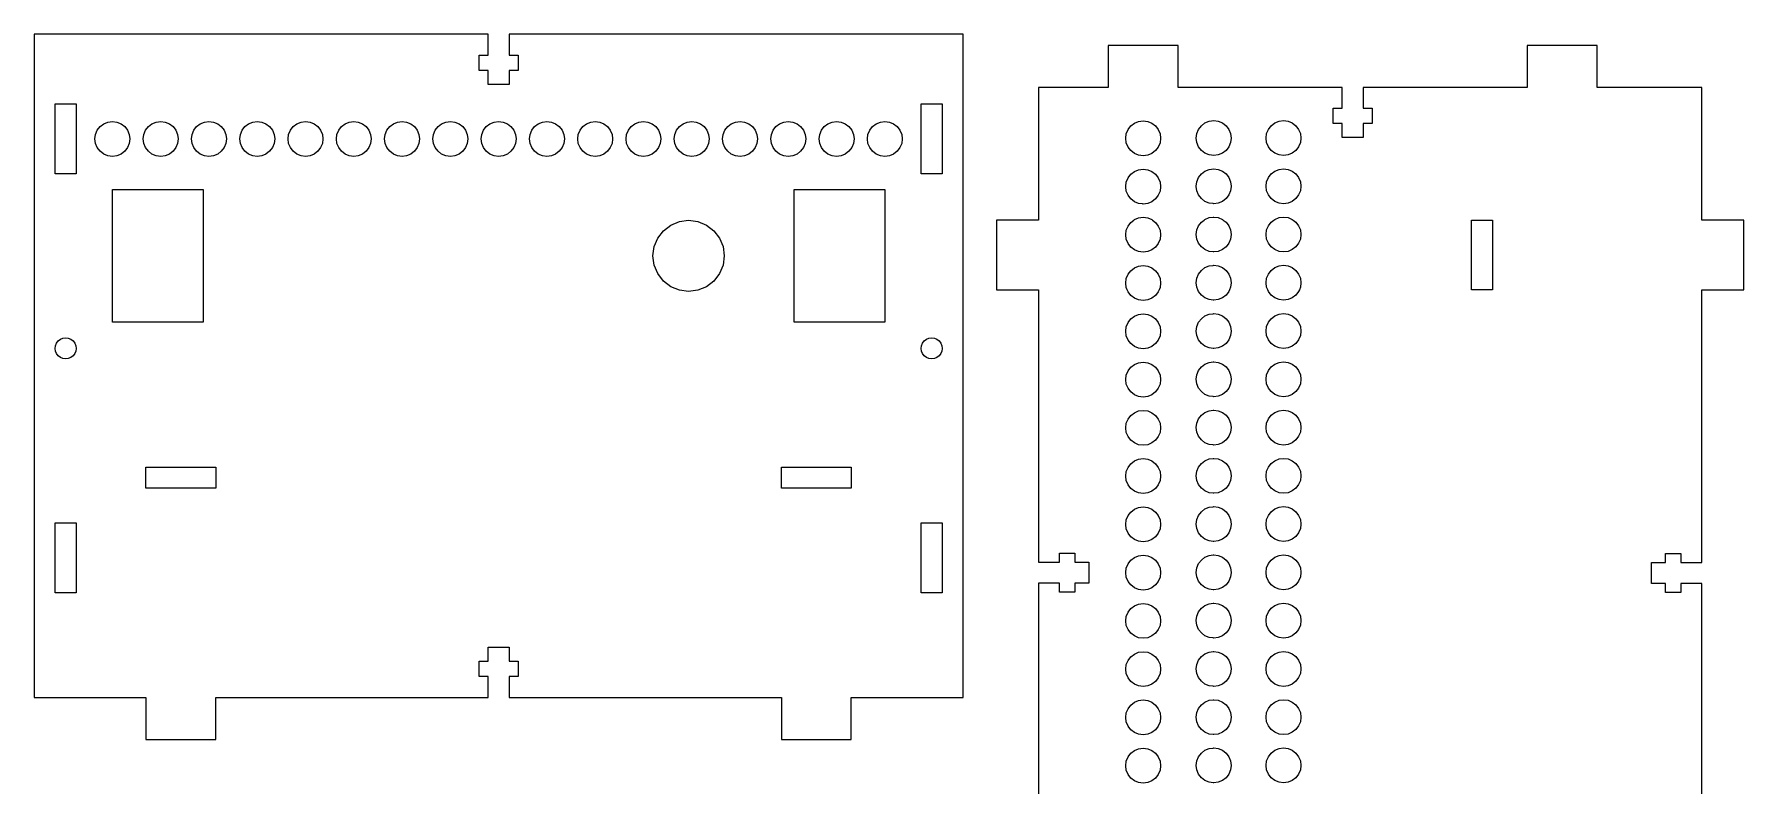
# Model space of a CAD drawing. Extents: x 8 to 225, y 8 to 410.
# Drawn here: x 8 to 203.8, y 323.7 to 409.8 of the extents above; entities that cross this region are included whole.
import ezdxf

# ---------------------------------------------------------------- set-up
doc = ezdxf.new("R2010")
doc.units = 0
doc.layers.get('0').update_dxf_attribs({"linetype": 'CONTINUOUS'})

msp = doc.modelspace()

# ---------------------------------------------------------------- linework, layer by layer
at = {"color": 5}
for points in [[(8, 375.045809), (8, 372.645809), (8, 360.245809), (8, 357.845809), (8, 333.845809), (10.4, 333.845809), (12.8, 333.845809), (20.8, 333.845809), (20.8, 329.045809), (28.8, 329.045809), (28.8, 333.845809), (60, 333.845809), (60, 336.245809), (58.96, 336.245809), (58.96, 338.005809), (60, 338.005809), (60, 339.605809), (62.4, 339.605809), (62.4, 338.005809), (63.44, 338.005809), (63.44, 336.245809), (62.4, 336.245809), (62.4, 333.845809), (93.6, 333.845809), (93.6, 329.045809), (101.6, 329.045809), (101.6, 333.845809), (109.6, 333.845809), (112, 333.845809), (114.4, 333.845809), (114.4, 409.845809), (62.4, 409.845809), (62.4, 407.445809), (63.44, 407.445809), (63.44, 405.685809), (62.4, 405.685809), (62.4, 404.085809), (60, 404.085809), (60, 405.685809), (58.96, 405.685809), (58.96, 407.445809), (60, 407.445809), (60, 409.845809), (12.8, 409.845809), (8, 409.845809), (8, 375.045809)], [(199.029114, 315.754169), (199.029114, 346.914169), (196.629114, 346.914169), (196.629114, 345.874169), (194.869114, 345.874169), (194.869114, 346.914169), (193.269114, 346.914169), (193.269114, 349.314169), (194.869114, 349.314169), (194.869114, 350.354169), (196.629114, 350.354169), (196.629114, 349.314169), (199.029114, 349.314169), (199.029114, 380.554169), (203.829114, 380.554169), (203.829114, 388.554169), (199.029114, 388.554169), (199.029114, 403.754169), (187.029114, 403.754169), (187.025684, 408.554169), (179.022254, 408.554169), (179.025684, 403.754169), (175.029114, 403.754169), (172.629114, 403.754169), (160.229114, 403.754169), (160.229114, 401.354169), (161.269114, 401.354169), (161.269114, 399.594169), (160.229114, 399.594169), (160.229114, 397.994169), (157.829114, 397.994169), (157.829114, 399.594169), (156.789114, 399.594169), (156.789114, 401.354169), (157.829114, 401.354169), (157.829114, 403.754169), (139.027399, 403.754169), (139.027399, 408.554169), (131.028257, 408.554169), (131.028257, 403.754169), (123.029114, 403.754169), (123.029114, 388.554169), (118.229114, 388.554169), (118.229114, 380.554169), (123.029114, 380.554169), (123.029114, 349.354169), (125.429114, 349.354169), (125.429114, 350.394169), (127.189114, 350.394169), (127.189114, 349.354169), (128.789114, 349.354169), (128.789114, 346.954169), (127.189114, 346.954169), (127.189114, 345.914169), (125.429114, 345.914169), (125.429114, 346.954169), (123.029114, 346.954169), (123.029114, 315.754169)], [(10.4, 393.847525), (10.4, 401.846667), (12.8, 401.846667), (12.8, 393.847525), (10.4, 393.847525)], [(112, 401.846667), (112, 393.847525), (109.6, 393.847525), (109.6, 401.846667), (112, 401.846667)], [(18.891645, 398.364678), (18.959786, 397.847096), (18.891645, 397.329513), (18.691865, 396.847203), (18.374062, 396.433034), (17.959893, 396.115231), (17.477583, 395.915451), (16.96, 395.84731), (16.442417, 395.915451), (15.960107, 396.115231), (15.545938, 396.433034), (15.228135, 396.847203), (15.028355, 397.329513), (14.960214, 397.847096), (15.028355, 398.364678), (15.228135, 398.846989), (15.545938, 399.261158), (15.960107, 399.578961), (16.442417, 399.77874), (16.96, 399.846881), (17.477583, 399.77874), (17.959893, 399.578961), (18.374062, 399.261158), (18.691865, 398.846989), (18.891645, 398.364678)], [(24.421645, 398.364678), (24.489786, 397.847096), (24.421645, 397.329513), (24.221865, 396.847203), (23.904062, 396.433034), (23.489893, 396.115231), (23.007583, 395.915451), (22.49, 395.84731), (21.972417, 395.915451), (21.490107, 396.115231), (21.075938, 396.433034), (20.758135, 396.847203), (20.558355, 397.329513), (20.490214, 397.847096), (20.558355, 398.364678), (20.758135, 398.846989), (21.075938, 399.261158), (21.490107, 399.578961), (21.972417, 399.77874), (22.49, 399.846881), (23.007583, 399.77874), (23.489893, 399.578961), (23.904062, 399.261158), (24.221865, 398.846989), (24.421645, 398.364678)], [(29.951645, 398.364678), (30.019786, 397.847096), (29.951645, 397.329513), (29.751865, 396.847203), (29.434062, 396.433034), (29.019893, 396.115231), (28.537583, 395.915451), (28.02, 395.84731), (27.502417, 395.915451), (27.020107, 396.115231), (26.605938, 396.433034), (26.288135, 396.847203), (26.088355, 397.329513), (26.020214, 397.847096), (26.088355, 398.364678), (26.288135, 398.846989), (26.605938, 399.261158), (27.020107, 399.578961), (27.502417, 399.77874), (28.02, 399.846881), (28.537583, 399.77874), (29.019893, 399.578961), (29.434062, 399.261158), (29.751865, 398.846989), (29.951645, 398.364678)], [(35.481645, 398.364678), (35.549786, 397.847096), (35.481645, 397.329513), (35.281865, 396.847203), (34.964062, 396.433034), (34.549893, 396.115231), (34.067583, 395.915451), (33.55, 395.84731), (33.032417, 395.915451), (32.550107, 396.115231), (32.135938, 396.433034), (31.818135, 396.847203), (31.618355, 397.329513), (31.550214, 397.847096), (31.618355, 398.364678), (31.818135, 398.846989), (32.135938, 399.261158), (32.550107, 399.578961), (33.032417, 399.77874), (33.55, 399.846881), (34.067583, 399.77874), (34.549893, 399.578961), (34.964062, 399.261158), (35.281865, 398.846989), (35.481645, 398.364678)], [(41.011645, 398.364678), (41.079786, 397.847096), (41.011645, 397.329513), (40.811865, 396.847203), (40.494062, 396.433034), (40.079893, 396.115231), (39.597583, 395.915451), (39.08, 395.84731), (38.562417, 395.915451), (38.080107, 396.115231), (37.665938, 396.433034), (37.348135, 396.847203), (37.148355, 397.329513), (37.080214, 397.847096), (37.148355, 398.364678), (37.348135, 398.846989), (37.665938, 399.261158), (38.080107, 399.578961), (38.562417, 399.77874), (39.08, 399.846881), (39.597583, 399.77874), (40.079893, 399.578961), (40.494062, 399.261158), (40.811865, 398.846989), (41.011645, 398.364678)], [(46.541645, 398.364678), (46.609786, 397.847096), (46.541645, 397.329513), (46.341865, 396.847203), (46.024062, 396.433034), (45.609893, 396.115231), (45.127583, 395.915451), (44.61, 395.84731), (44.092417, 395.915451), (43.610107, 396.115231), (43.195938, 396.433034), (42.878135, 396.847203), (42.678355, 397.329513), (42.610214, 397.847096), (42.678355, 398.364678), (42.878135, 398.846989), (43.195938, 399.261158), (43.610107, 399.578961), (44.092417, 399.77874), (44.61, 399.846881), (45.127583, 399.77874), (45.609893, 399.578961), (46.024062, 399.261158), (46.341865, 398.846989), (46.541645, 398.364678)], [(52.071645, 398.364678), (52.139786, 397.847096), (52.071645, 397.329513), (51.871865, 396.847203), (51.554062, 396.433034), (51.139893, 396.115231), (50.657583, 395.915451), (50.14, 395.84731), (49.622417, 395.915451), (49.140107, 396.115231), (48.725938, 396.433034), (48.408135, 396.847203), (48.208355, 397.329513), (48.140214, 397.847096), (48.208355, 398.364678), (48.408135, 398.846989), (48.725938, 399.261158), (49.140107, 399.578961), (49.622417, 399.77874), (50.14, 399.846881), (50.657583, 399.77874), (51.139893, 399.578961), (51.554062, 399.261158), (51.871865, 398.846989), (52.071645, 398.364678)], [(57.601645, 398.364678), (57.669786, 397.847096), (57.601645, 397.329513), (57.401865, 396.847203), (57.084062, 396.433034), (56.669893, 396.115231), (56.187583, 395.915451), (55.67, 395.84731), (55.152417, 395.915451), (54.670107, 396.115231), (54.255938, 396.433034), (53.938135, 396.847203), (53.738355, 397.329513), (53.670214, 397.847096), (53.738355, 398.364678), (53.938135, 398.846989), (54.255938, 399.261158), (54.670107, 399.578961), (55.152417, 399.77874), (55.67, 399.846881), (56.187583, 399.77874), (56.669893, 399.578961), (57.084062, 399.261158), (57.401865, 398.846989), (57.601645, 398.364678)], [(63.131645, 398.364678), (63.199786, 397.847096), (63.131645, 397.329513), (62.931865, 396.847203), (62.614062, 396.433034), (62.199893, 396.115231), (61.717583, 395.915451), (61.2, 395.84731), (60.682417, 395.915451), (60.200107, 396.115231), (59.785938, 396.433034), (59.468135, 396.847203), (59.268355, 397.329513), (59.200214, 397.847096), (59.268355, 398.364678), (59.468135, 398.846989), (59.785938, 399.261158), (60.200107, 399.578961), (60.682417, 399.77874), (61.2, 399.846881), (61.717583, 399.77874), (62.199893, 399.578961), (62.614062, 399.261158), (62.931865, 398.846989), (63.131645, 398.364678)], [(68.661645, 398.364678), (68.729786, 397.847096), (68.661645, 397.329513), (68.461865, 396.847203), (68.144062, 396.433034), (67.729893, 396.115231), (67.247583, 395.915451), (66.73, 395.84731), (66.212417, 395.915451), (65.730107, 396.115231), (65.315938, 396.433034), (64.998135, 396.847203), (64.798355, 397.329513), (64.730214, 397.847096), (64.798355, 398.364678), (64.998135, 398.846989), (65.315938, 399.261158), (65.730107, 399.578961), (66.212417, 399.77874), (66.73, 399.846881), (67.247583, 399.77874), (67.729893, 399.578961), (68.144062, 399.261158), (68.461865, 398.846989), (68.661645, 398.364678)], [(74.191645, 398.364678), (74.259786, 397.847096), (74.191645, 397.329513), (73.991865, 396.847203), (73.674062, 396.433034), (73.259893, 396.115231), (72.777583, 395.915451), (72.26, 395.84731), (71.742417, 395.915451), (71.260107, 396.115231), (70.845938, 396.433034), (70.528135, 396.847203), (70.328355, 397.329513), (70.260214, 397.847096), (70.328355, 398.364678), (70.528135, 398.846989), (70.845938, 399.261158), (71.260107, 399.578961), (71.742417, 399.77874), (72.26, 399.846881), (72.777583, 399.77874), (73.259893, 399.578961), (73.674062, 399.261158), (73.991865, 398.846989), (74.191645, 398.364678)], [(79.721645, 398.364678), (79.789786, 397.847096), (79.721645, 397.329513), (79.521865, 396.847203), (79.204062, 396.433034), (78.789893, 396.115231), (78.307583, 395.915451), (77.79, 395.84731), (77.272417, 395.915451), (76.790107, 396.115231), (76.375938, 396.433034), (76.058135, 396.847203), (75.858355, 397.329513), (75.790214, 397.847096), (75.858355, 398.364678), (76.058135, 398.846989), (76.375938, 399.261158), (76.790107, 399.578961), (77.272417, 399.77874), (77.79, 399.846881), (78.307583, 399.77874), (78.789893, 399.578961), (79.204062, 399.261158), (79.521865, 398.846989), (79.721645, 398.364678)], [(85.251645, 398.364678), (85.319786, 397.847096), (85.251645, 397.329513), (85.051865, 396.847203), (84.734062, 396.433034), (84.319893, 396.115231), (83.837583, 395.915451), (83.32, 395.84731), (82.802417, 395.915451), (82.320107, 396.115231), (81.905938, 396.433034), (81.588135, 396.847203), (81.388355, 397.329513), (81.320214, 397.847096), (81.388355, 398.364678), (81.588135, 398.846989), (81.905938, 399.261158), (82.320107, 399.578961), (82.802417, 399.77874), (83.32, 399.846881), (83.837583, 399.77874), (84.319893, 399.578961), (84.734062, 399.261158), (85.051865, 398.846989), (85.251645, 398.364678)], [(90.781645, 398.364678), (90.849786, 397.847096), (90.781645, 397.329513), (90.581865, 396.847203), (90.264062, 396.433034), (89.849893, 396.115231), (89.367583, 395.915451), (88.85, 395.84731), (88.332417, 395.915451), (87.850107, 396.115231), (87.435938, 396.433034), (87.118135, 396.847203), (86.918355, 397.329513), (86.850214, 397.847096), (86.918355, 398.364678), (87.118135, 398.846989), (87.435938, 399.261158), (87.850107, 399.578961), (88.332417, 399.77874), (88.85, 399.846881), (89.367583, 399.77874), (89.849893, 399.578961), (90.264062, 399.261158), (90.581865, 398.846989), (90.781645, 398.364678)], [(96.311645, 398.364678), (96.379786, 397.847096), (96.311645, 397.329513), (96.111865, 396.847203), (95.794062, 396.433034), (95.379893, 396.115231), (94.897583, 395.915451), (94.38, 395.84731), (93.862417, 395.915451), (93.380107, 396.115231), (92.965938, 396.433034), (92.648135, 396.847203), (92.448355, 397.329513), (92.380214, 397.847096), (92.448355, 398.364678), (92.648135, 398.846989), (92.965938, 399.261158), (93.380107, 399.578961), (93.862417, 399.77874), (94.38, 399.846881), (94.897583, 399.77874), (95.379893, 399.578961), (95.794062, 399.261158), (96.111865, 398.846989), (96.311645, 398.364678)], [(101.841645, 398.364678), (101.909786, 397.847096), (101.841645, 397.329513), (101.641865, 396.847203), (101.324062, 396.433034), (100.909893, 396.115231), (100.427583, 395.915451), (99.91, 395.84731), (99.392417, 395.915451), (98.910107, 396.115231), (98.495938, 396.433034), (98.178135, 396.847203), (97.978355, 397.329513), (97.910214, 397.847096), (97.978355, 398.364678), (98.178135, 398.846989), (98.495938, 399.261158), (98.910107, 399.578961), (99.392417, 399.77874), (99.91, 399.846881), (100.427583, 399.77874), (100.909893, 399.578961), (101.324062, 399.261158), (101.641865, 398.846989), (101.841645, 398.364678)], [(103.508355, 397.329513), (103.440214, 397.847096), (103.508355, 398.364678), (103.708135, 398.846989), (104.025938, 399.261158), (104.440107, 399.578961), (104.922417, 399.77874), (105.44, 399.846881), (105.957583, 399.77874), (106.439893, 399.578961), (106.854062, 399.261158), (107.171865, 398.846989), (107.371645, 398.364678), (107.439786, 397.847096), (107.371645, 397.329513), (107.171865, 396.847203), (106.854062, 396.433034), (106.439893, 396.115231), (105.957583, 395.915451), (105.44, 395.84731), (104.922417, 395.915451), (104.440107, 396.115231), (104.025938, 396.433034), (103.708135, 396.847203), (103.508355, 397.329513)], [(137.027613, 397.913955), (136.959472, 397.396372), (136.759693, 396.914062), (136.44189, 396.499893), (136.027721, 396.18209), (135.54541, 395.98231), (135.027828, 395.913955), (134.510245, 395.98231), (134.027935, 396.18209), (133.613766, 396.499893), (133.295963, 396.914062), (133.096183, 397.396372), (133.028042, 397.913955), (133.096183, 398.431537), (133.295963, 398.913848), (133.613766, 399.328017), (134.027935, 399.64582), (134.510245, 399.845599), (135.027828, 399.91374), (135.54541, 399.845599), (136.027721, 399.64582), (136.44189, 399.328017), (136.759693, 398.913848), (136.959472, 398.431537), (137.027613, 397.913955)], [(143.624291, 396.011285), (143.106708, 395.94293), (142.589126, 396.011285), (142.106815, 396.211064), (141.692646, 396.528868), (141.374843, 396.943037), (141.175064, 397.425347), (141.106923, 397.94293), (141.175064, 398.460512), (141.374843, 398.942822), (141.692646, 399.356991), (142.106815, 399.674795), (142.589126, 399.874574), (143.106708, 399.942715), (143.624291, 399.874574), (144.106601, 399.674795), (144.52077, 399.356991), (144.838573, 398.942822), (145.038353, 398.460512), (145.106494, 397.94293), (145.038353, 397.425347), (144.838573, 396.943037), (144.52077, 396.528868), (144.106601, 396.211064), (143.624291, 396.011285)], [(151.623433, 396.011285), (151.105851, 395.94293), (150.588268, 396.011285), (150.105958, 396.211064), (149.691789, 396.528868), (149.373985, 396.943037), (149.174206, 397.425347), (149.106065, 397.94293), (149.174206, 398.460512), (149.373985, 398.942822), (149.691789, 399.356991), (150.105958, 399.674795), (150.588268, 399.874574), (151.105851, 399.942715), (151.623433, 399.874574), (152.105743, 399.674795), (152.519913, 399.356991), (152.837716, 398.942822), (153.037495, 398.460512), (153.105636, 397.94293), (153.037495, 397.425347), (152.837716, 396.943037), (152.519913, 396.528868), (152.105743, 396.211064), (151.623433, 396.011285)], [(135.54541, 390.452096), (135.027828, 390.383955), (134.948519, 390.394396), (134.510245, 390.452096), (134.027935, 390.651875), (133.613766, 390.969678), (133.295963, 391.383848), (133.096183, 391.866158), (133.031857, 392.354766), (133.028042, 392.38374), (133.096183, 392.901323), (133.295963, 393.383633), (133.613766, 393.797802), (134.027935, 394.115606), (134.510245, 394.315385), (135.027828, 394.383526), (135.54541, 394.315385), (136.027721, 394.115606), (136.44189, 393.797802), (136.759693, 393.383633), (136.959472, 392.901323), (137.027613, 392.38374), (137.023799, 392.354766), (136.959472, 391.866158), (136.759693, 391.383848), (136.44189, 390.969678), (136.027721, 390.651875), (135.54541, 390.452096)], [(142.589126, 394.354788), (143.106708, 394.42293), (143.624291, 394.354788), (144.106601, 394.155009), (144.52077, 393.837206), (144.838573, 393.423037), (145.038353, 392.940726), (145.106494, 392.423144), (145.102679, 392.394169), (145.038353, 391.905561), (144.838573, 391.423251), (144.52077, 391.009082), (144.106601, 390.691279), (143.624291, 390.491499), (143.106708, 390.423358), (143.027399, 390.4338), (142.589126, 390.491499), (142.106815, 390.691279), (141.692646, 391.009082), (141.374843, 391.423251), (141.175064, 391.905561), (141.110737, 392.394169), (141.106923, 392.423144), (141.175064, 392.940726), (141.374843, 393.423037), (141.692646, 393.837206), (142.106815, 394.155009), (142.589126, 394.354788)], [(150.588268, 394.354788), (151.105851, 394.42293), (151.623433, 394.354788), (152.105743, 394.155009), (152.519913, 393.837206), (152.837716, 393.423037), (153.037495, 392.940726), (153.105636, 392.423144), (153.037495, 391.905561), (152.837716, 391.423251), (152.519913, 391.009082), (152.105743, 390.691279), (151.623433, 390.491499), (151.105851, 390.423358), (150.588268, 390.491499), (150.105958, 390.691279), (149.691789, 391.009082), (149.373985, 391.423251), (149.174206, 391.905561), (149.106065, 392.423144), (149.174206, 392.940726), (149.373985, 393.423037), (149.691789, 393.837206), (150.105958, 394.155009), (150.588268, 394.354788)], [(16.96, 392.046453), (27.36, 392.046453), (27.36, 376.846453), (16.96, 376.846453), (16.96, 392.046453)], [(95.04, 392.046453), (105.44, 392.046453), (105.44, 376.846453), (95.04, 376.846453), (95.04, 392.046453)], [(79.019023, 383.390471), (78.88, 384.446453), (79.019023, 385.502434), (79.426616, 386.486453), (80.075004, 387.331448), (80.92, 387.979836), (81.904018, 388.38743), (82.96, 388.526453), (84.015982, 388.38743), (85, 387.979836), (85.844996, 387.331448), (86.493384, 386.486453), (86.900977, 385.502434), (87.04, 384.446453), (86.900977, 383.390471), (86.493384, 382.406453), (85.844996, 381.561457), (85, 380.913069), (84.015982, 380.505475), (82.96, 380.366453), (81.904018, 380.505475), (80.92, 380.913069), (80.075004, 381.561457), (79.426616, 382.406453), (79.019023, 383.390471)], [(134.510245, 388.795814), (135.027828, 388.863955), (135.54541, 388.795814), (136.027721, 388.596034), (136.08228, 388.554169), (136.44189, 388.278231), (136.759693, 387.864062), (136.959472, 387.381752), (137.027613, 386.864169), (136.959472, 386.346587), (136.759693, 385.864276), (136.44189, 385.450107), (136.027721, 385.132304), (135.54541, 384.932525), (135.027828, 384.864384), (134.510245, 384.932525), (134.027935, 385.132304), (133.613766, 385.450107), (133.295963, 385.864276), (133.096183, 386.346587), (133.028042, 386.864169), (133.096183, 387.381752), (133.295963, 387.864062), (133.613766, 388.278231), (133.973375, 388.554169), (134.027935, 388.596034), (134.510245, 388.795814)], [(144.106601, 388.625009), (144.198921, 388.554169), (144.52077, 388.307206), (144.838573, 387.893037), (145.038353, 387.410726), (145.106494, 386.893144), (145.038353, 386.375561), (144.838573, 385.893251), (144.52077, 385.479082), (144.106601, 385.161279), (143.624291, 384.961499), (143.106708, 384.893358), (143.027399, 384.9038), (142.589126, 384.961499), (142.106815, 385.161279), (141.692646, 385.479082), (141.374843, 385.893251), (141.175064, 386.375561), (141.106923, 386.893144), (141.175064, 387.410726), (141.374843, 387.893037), (141.692646, 388.307206), (142.014495, 388.554169), (142.106815, 388.625009), (142.589126, 388.824788), (143.027399, 388.882488), (143.106708, 388.89293), (143.624291, 388.824788), (144.106601, 388.625009)], [(149.691789, 388.307206), (150.013638, 388.554169), (150.105958, 388.625009), (150.588268, 388.824788), (151.105851, 388.89293), (151.623433, 388.824788), (152.105743, 388.625009), (152.198064, 388.554169), (152.519913, 388.307206), (152.837716, 387.893037), (153.037495, 387.410726), (153.105636, 386.893144), (153.037495, 386.375561), (152.837716, 385.893251), (152.519913, 385.479082), (152.105743, 385.161279), (151.623433, 384.961499), (151.105851, 384.893358), (150.588268, 384.961499), (150.105958, 385.161279), (149.691789, 385.479082), (149.373985, 385.893251), (149.174206, 386.375561), (149.106065, 386.893144), (149.174206, 387.410726), (149.373985, 387.893037), (149.691789, 388.307206)], [(172.629114, 380.554169), (172.629114, 388.554169), (175.029114, 388.554169), (175.029114, 380.554169), (172.629114, 380.554169)], [(135.54541, 379.402525), (135.027828, 379.334384), (134.510245, 379.402525), (134.027935, 379.602304), (133.613766, 379.920107), (133.295963, 380.334276), (133.20488, 380.554169), (133.096183, 380.816587), (133.028042, 381.334169), (133.096183, 381.851752), (133.295963, 382.334062), (133.613766, 382.748231), (134.027935, 383.066034), (134.510245, 383.265814), (135.027828, 383.333955), (135.54541, 383.265814), (136.027721, 383.066034), (136.44189, 382.748231), (136.759693, 382.334062), (136.959472, 381.851752), (137.027613, 381.334169), (136.959472, 380.816587), (136.850775, 380.554169), (136.759693, 380.334276), (136.44189, 379.920107), (136.027721, 379.602304), (135.54541, 379.402525)], [(143.106708, 379.363358), (143.027399, 379.3738), (142.589126, 379.431499), (142.106815, 379.631279), (141.692646, 379.949082), (141.374843, 380.363251), (141.295762, 380.554169), (141.175064, 380.845561), (141.106923, 381.363144), (141.175064, 381.880726), (141.374843, 382.363037), (141.692646, 382.777206), (142.106815, 383.095009), (142.589126, 383.294788), (143.027399, 383.352488), (143.106708, 383.36293), (143.624291, 383.294788), (144.106601, 383.095009), (144.52077, 382.777206), (144.838573, 382.363037), (145.038353, 381.880726), (145.106494, 381.363144), (145.038353, 380.845561), (144.917654, 380.554169), (144.838573, 380.363251), (144.52077, 379.949082), (144.106601, 379.631279), (143.624291, 379.431499), (143.106708, 379.363358)], [(149.373985, 380.363251), (149.294905, 380.554169), (149.174206, 380.845561), (149.106065, 381.363144), (149.174206, 381.880726), (149.373985, 382.363037), (149.691789, 382.777206), (150.105958, 383.095009), (150.588268, 383.294788), (151.105851, 383.36293), (151.623433, 383.294788), (152.105743, 383.095009), (152.519913, 382.777206), (152.837716, 382.363037), (153.037495, 381.880726), (153.105636, 381.363144), (153.037495, 380.845561), (152.916797, 380.554169), (152.837716, 380.363251), (152.519913, 379.949082), (152.105743, 379.631279), (151.623433, 379.431499), (151.105851, 379.363358), (150.588268, 379.431499), (150.105958, 379.631279), (149.691789, 379.949082), (149.373985, 380.363251)], [(135.54541, 373.872525), (135.027828, 373.804384), (134.510245, 373.872525), (134.027935, 374.072304), (133.613766, 374.390107), (133.295963, 374.804276), (133.096183, 375.286587), (133.028042, 375.804169), (133.096183, 376.321752), (133.295963, 376.804062), (133.613766, 377.218231), (134.027935, 377.536034), (134.510245, 377.735814), (135.027828, 377.803955), (135.54541, 377.735814), (136.027721, 377.536034), (136.44189, 377.218231), (136.759693, 376.804062), (136.959472, 376.321752), (137.027613, 375.804169), (136.959472, 375.286587), (136.759693, 374.804276), (136.44189, 374.390107), (136.027721, 374.072304), (135.54541, 373.872525)], [(143.106708, 373.833358), (143.027399, 373.8438), (142.589126, 373.901499), (142.106815, 374.101279), (141.692646, 374.419082), (141.374843, 374.833251), (141.175064, 375.315561), (141.106923, 375.833144), (141.175064, 376.350726), (141.374843, 376.833037), (141.692646, 377.247206), (142.106815, 377.565009), (142.589126, 377.764788), (143.027399, 377.822488), (143.106708, 377.83293), (143.624291, 377.764788), (144.106601, 377.565009), (144.52077, 377.247206), (144.838573, 376.833037), (145.038353, 376.350726), (145.106494, 375.833144), (145.038353, 375.315561), (144.838573, 374.833251), (144.52077, 374.419082), (144.106601, 374.101279), (143.624291, 373.901499), (143.106708, 373.833358)], [(152.105743, 374.101279), (151.623433, 373.901499), (151.105851, 373.833358), (150.588268, 373.901499), (150.105958, 374.101279), (149.691789, 374.419082), (149.373985, 374.833251), (149.174206, 375.315561), (149.106065, 375.833144), (149.174206, 376.350726), (149.373985, 376.833037), (149.691789, 377.247206), (150.105958, 377.565009), (150.588268, 377.764788), (151.105851, 377.83293), (151.623433, 377.764788), (152.105743, 377.565009), (152.519913, 377.247206), (152.837716, 376.833037), (153.037495, 376.350726), (153.105636, 375.833144), (153.037495, 375.315561), (152.837716, 374.833251), (152.519913, 374.419082), (152.105743, 374.101279)], [(10.440889, 373.535227), (10.4, 373.845809), (10.440889, 374.156392), (10.56077, 374.445809), (10.751472, 374.694338), (11, 374.88504), (11.289417, 375.00492), (11.6, 375.045809), (11.910583, 375.00492), (12.2, 374.88504), (12.448528, 374.694338), (12.63923, 374.445809), (12.759111, 374.156392), (12.8, 373.845809), (12.759111, 373.535227), (12.63923, 373.245809), (12.448528, 372.997281), (12.2, 372.806579), (11.910583, 372.686698), (11.6, 372.645809), (11.289417, 372.686698), (11, 372.806579), (10.751472, 372.997281), (10.56077, 373.245809), (10.440889, 373.535227)], [(111.110583, 372.686698), (110.8, 372.645809), (110.489417, 372.686698), (110.2, 372.806579), (109.951472, 372.997281), (109.76077, 373.245809), (109.640889, 373.535227), (109.6, 373.845809), (109.640889, 374.156392), (109.76077, 374.445809), (109.951472, 374.694338), (110.2, 374.88504), (110.489417, 375.00492), (110.8, 375.045809), (111.110583, 375.00492), (111.4, 374.88504), (111.648528, 374.694338), (111.83923, 374.445809), (111.959111, 374.156392), (112, 373.845809), (111.959111, 373.535227), (111.83923, 373.245809), (111.648528, 372.997281), (111.4, 372.806579), (111.110583, 372.686698)], [(135.54541, 368.342525), (135.027828, 368.274384), (134.510245, 368.342525), (134.027935, 368.542304), (133.613766, 368.860107), (133.295963, 369.274276), (133.096183, 369.756587), (133.028042, 370.274169), (133.096183, 370.791752), (133.295963, 371.274062), (133.613766, 371.688231), (134.027935, 372.006034), (134.510245, 372.205814), (135.027828, 372.273955), (135.54541, 372.205814), (136.027721, 372.006034), (136.44189, 371.688231), (136.759693, 371.274062), (136.959472, 370.791752), (137.027613, 370.274169), (136.959472, 369.756587), (136.759693, 369.274276), (136.44189, 368.860107), (136.027721, 368.542304), (135.54541, 368.342525)], [(143.106708, 368.303358), (143.027399, 368.3138), (142.589126, 368.371499), (142.106815, 368.571279), (141.692646, 368.889082), (141.374843, 369.303251), (141.175064, 369.785561), (141.106923, 370.303144), (141.175064, 370.820726), (141.374843, 371.303037), (141.692646, 371.717206), (142.106815, 372.035009), (142.589126, 372.234788), (143.027399, 372.292488), (143.106708, 372.30293), (143.624291, 372.234788), (144.106601, 372.035009), (144.52077, 371.717206), (144.838573, 371.303037), (145.038353, 370.820726), (145.106494, 370.303144), (145.038353, 369.785561), (144.838573, 369.303251), (144.52077, 368.889082), (144.106601, 368.571279), (143.624291, 368.371499), (143.106708, 368.303358)], [(151.623433, 368.371499), (151.105851, 368.303358), (150.588268, 368.371499), (150.105958, 368.571279), (149.691789, 368.889082), (149.373985, 369.303251), (149.174206, 369.785561), (149.106065, 370.303144), (149.174206, 370.820726), (149.373985, 371.303037), (149.691789, 371.717206), (150.105958, 372.035009), (150.588268, 372.234788), (151.105851, 372.30293), (151.623433, 372.234788), (152.105743, 372.035009), (152.519913, 371.717206), (152.837716, 371.303037), (153.037495, 370.820726), (153.105636, 370.303144), (153.037495, 369.785561), (152.837716, 369.303251), (152.519913, 368.889082), (152.105743, 368.571279), (151.623433, 368.371499)], [(135.54541, 362.812525), (135.027828, 362.744384), (134.510245, 362.812525), (134.027935, 363.012304), (133.613766, 363.330107), (133.295963, 363.744276), (133.096183, 364.226587), (133.028042, 364.744169), (133.096183, 365.261752), (133.295963, 365.744062), (133.613766, 366.158231), (134.027935, 366.476034), (134.510245, 366.675814), (135.027828, 366.743955), (135.54541, 366.675814), (136.027721, 366.476034), (136.44189, 366.158231), (136.759693, 365.744062), (136.959472, 365.261752), (137.027613, 364.744169), (136.959472, 364.226587), (136.759693, 363.744276), (136.44189, 363.330107), (136.027721, 363.012304), (135.54541, 362.812525)], [(143.106708, 362.773358), (143.027399, 362.7838), (142.589126, 362.841499), (142.106815, 363.041279), (141.692646, 363.359082), (141.374843, 363.773251), (141.175064, 364.255561), (141.106923, 364.773144), (141.175064, 365.290726), (141.374843, 365.773037), (141.692646, 366.187206), (142.106815, 366.505009), (142.589126, 366.704788), (143.027399, 366.762488), (143.106708, 366.77293), (143.624291, 366.704788), (144.106601, 366.505009), (144.52077, 366.187206), (144.838573, 365.773037), (145.038353, 365.290726), (145.106494, 364.773144), (145.038353, 364.255561), (144.838573, 363.773251), (144.52077, 363.359082), (144.106601, 363.041279), (143.624291, 362.841499), (143.106708, 362.773358)], [(153.037495, 365.290726), (153.105636, 364.773144), (153.037495, 364.255561), (152.837716, 363.773251), (152.519913, 363.359082), (152.105743, 363.041279), (151.623433, 362.841499), (151.105851, 362.773358), (150.588268, 362.841499), (150.105958, 363.041279), (149.691789, 363.359082), (149.373985, 363.773251), (149.174206, 364.255561), (149.106065, 364.773144), (149.174206, 365.290726), (149.373985, 365.773037), (149.691789, 366.187206), (150.105958, 366.505009), (150.588268, 366.704788), (151.105851, 366.77293), (151.623433, 366.704788), (152.105743, 366.505009), (152.519913, 366.187206), (152.837716, 365.773037), (153.037495, 365.290726)], [(135.54541, 357.282525), (135.027828, 357.214384), (134.510245, 357.282525), (134.027935, 357.482304), (133.613766, 357.800107), (133.295963, 358.214276), (133.096183, 358.696587), (133.028042, 359.214169), (133.096183, 359.731752), (133.295963, 360.214062), (133.613766, 360.628231), (134.027935, 360.946034), (134.510245, 361.145814), (135.027828, 361.213955), (135.54541, 361.145814), (136.027721, 360.946034), (136.44189, 360.628231), (136.759693, 360.214062), (136.959472, 359.731752), (137.027613, 359.214169), (136.959472, 358.696587), (136.759693, 358.214276), (136.44189, 357.800107), (136.027721, 357.482304), (135.54541, 357.282525)], [(143.106708, 357.243358), (143.027399, 357.2538), (142.589126, 357.311499), (142.106815, 357.511279), (141.692646, 357.829082), (141.374843, 358.243251), (141.175064, 358.725561), (141.106923, 359.243144), (141.175064, 359.760726), (141.374843, 360.243037), (141.692646, 360.657206), (142.106815, 360.975009), (142.589126, 361.174788), (143.027399, 361.232488), (143.106708, 361.24293), (143.624291, 361.174788), (144.106601, 360.975009), (144.52077, 360.657206), (144.838573, 360.243037), (145.038353, 359.760726), (145.106494, 359.243144), (145.038353, 358.725561), (144.838573, 358.243251), (144.52077, 357.829082), (144.106601, 357.511279), (143.624291, 357.311499), (143.106708, 357.243358)], [(150.105958, 360.975009), (150.588268, 361.174788), (151.105851, 361.24293), (151.623433, 361.174788), (152.105743, 360.975009), (152.519913, 360.657206), (152.837716, 360.243037), (153.037495, 359.760726), (153.105636, 359.243144), (153.037495, 358.725561), (152.837716, 358.243251), (152.519913, 357.829082), (152.105743, 357.511279), (151.623433, 357.311499), (151.105851, 357.243358), (150.588268, 357.311499), (150.105958, 357.511279), (149.691789, 357.829082), (149.373985, 358.243251), (149.174206, 358.725561), (149.106065, 359.243144), (149.174206, 359.760726), (149.373985, 360.243037), (149.691789, 360.657206), (150.105958, 360.975009)], [(20.8, 357.845809), (20.8, 360.245809), (28.8, 360.245809), (28.8, 357.845809), (20.8, 357.845809)], [(101.6, 357.845809), (93.6, 357.845809), (93.6, 360.245809), (101.6, 360.245809), (101.6, 357.845809)], [(134.510245, 355.615814), (135.027828, 355.683955), (135.54541, 355.615814), (136.027721, 355.416034), (136.44189, 355.098231), (136.759693, 354.684062), (136.959472, 354.201752), (137.027613, 353.684169), (136.959472, 353.166587), (136.759693, 352.684276), (136.44189, 352.270107), (136.027721, 351.952304), (135.54541, 351.752525), (135.027828, 351.684384), (134.510245, 351.752525), (134.027935, 351.952304), (133.613766, 352.270107), (133.295963, 352.684276), (133.096183, 353.166587), (133.028042, 353.684169), (133.096183, 354.201752), (133.295963, 354.684062), (133.613766, 355.098231), (134.027935, 355.416034), (134.510245, 355.615814)], [(143.106708, 351.713358), (143.027399, 351.7238), (142.589126, 351.781499), (142.106815, 351.981279), (141.692646, 352.299082), (141.374843, 352.713251), (141.175064, 353.195561), (141.106923, 353.713144), (141.175064, 354.230726), (141.374843, 354.713037), (141.692646, 355.127206), (142.106815, 355.445009), (142.589126, 355.644788), (143.027399, 355.702488), (143.106708, 355.71293), (143.624291, 355.644788), (144.106601, 355.445009), (144.52077, 355.127206), (144.838573, 354.713037), (145.038353, 354.230726), (145.106494, 353.713144), (145.038353, 353.195561), (144.838573, 352.713251), (144.52077, 352.299082), (144.106601, 351.981279), (143.624291, 351.781499), (143.106708, 351.713358)], [(152.837716, 352.713251), (152.519913, 352.299082), (152.105743, 351.981279), (151.623433, 351.781499), (151.105851, 351.713358), (150.588268, 351.781499), (150.105958, 351.981279), (149.691789, 352.299082), (149.373985, 352.713251), (149.174206, 353.195561), (149.106065, 353.713144), (149.174206, 354.230726), (149.373985, 354.713037), (149.691789, 355.127206), (150.105958, 355.445009), (150.588268, 355.644788), (151.105851, 355.71293), (151.623433, 355.644788), (152.105743, 355.445009), (152.519913, 355.127206), (152.837716, 354.713037), (153.037495, 354.230726), (153.105636, 353.713144), (153.037495, 353.195561), (152.837716, 352.713251)], [(12.8, 345.84924), (10.4, 345.84924), (10.4, 353.85267), (12.8, 353.85267), (12.8, 345.84924)], [(112, 345.850955), (109.6, 345.84924), (109.6, 353.85267), (112, 353.85267), (112, 345.850955)], [(134.510245, 350.085814), (135.027828, 350.153955), (135.54541, 350.085814), (136.027721, 349.886034), (136.44189, 349.568231), (136.759693, 349.154062), (136.959472, 348.671752), (137.027613, 348.154169), (136.959472, 347.636587), (136.759693, 347.154276), (136.44189, 346.740107), (136.027721, 346.422304), (135.54541, 346.222525), (135.027828, 346.154384), (134.510245, 346.222525), (134.027935, 346.422304), (133.613766, 346.740107), (133.295963, 347.154276), (133.096183, 347.636587), (133.028042, 348.154169), (133.096183, 348.671752), (133.295963, 349.154062), (133.613766, 349.568231), (134.027935, 349.886034), (134.510245, 350.085814)], [(143.106708, 346.183358), (143.027399, 346.1938), (142.589126, 346.251499), (142.106815, 346.451279), (141.692646, 346.769082), (141.374843, 347.183251), (141.175064, 347.665561), (141.106923, 348.183144), (141.175064, 348.700726), (141.374843, 349.183037), (141.692646, 349.597206), (142.106815, 349.915009), (142.589126, 350.114788), (143.027399, 350.172488), (143.106708, 350.18293), (143.624291, 350.114788), (144.106601, 349.915009), (144.52077, 349.597206), (144.838573, 349.183037), (145.038353, 348.700726), (145.106494, 348.183144), (145.038353, 347.665561), (144.838573, 347.183251), (144.52077, 346.769082), (144.106601, 346.451279), (143.624291, 346.251499), (143.106708, 346.183358)], [(151.623433, 346.251499), (151.105851, 346.183358), (150.588268, 346.251499), (150.105958, 346.451279), (149.691789, 346.769082), (149.373985, 347.183251), (149.174206, 347.665561), (149.106065, 348.183144), (149.174206, 348.700726), (149.373985, 349.183037), (149.691789, 349.597206), (150.105958, 349.915009), (150.588268, 350.114788), (151.105851, 350.18293), (151.623433, 350.114788), (152.105743, 349.915009), (152.519913, 349.597206), (152.837716, 349.183037), (153.037495, 348.700726), (153.105636, 348.183144), (153.037495, 347.665561), (152.837716, 347.183251), (152.519913, 346.769082), (152.105743, 346.451279), (151.623433, 346.251499)], [(134.510245, 344.555814), (135.027828, 344.623955), (135.54541, 344.555814), (136.027721, 344.356034), (136.44189, 344.038231), (136.759693, 343.624062), (136.959472, 343.141752), (137.027613, 342.624169), (136.959472, 342.106587), (136.759693, 341.624276), (136.44189, 341.210107), (136.027721, 340.892304), (135.54541, 340.692525), (135.027828, 340.624384), (134.510245, 340.692525), (134.027935, 340.892304), (133.613766, 341.210107), (133.295963, 341.624276), (133.096183, 342.106587), (133.028042, 342.624169), (133.096183, 343.141752), (133.295963, 343.624062), (133.613766, 344.038231), (134.027935, 344.356034), (134.510245, 344.555814)], [(142.589126, 344.584788), (143.027399, 344.642488), (143.106708, 344.65293), (143.624291, 344.584788), (144.106601, 344.385009), (144.52077, 344.067206), (144.838573, 343.653037), (145.038353, 343.170726), (145.106494, 342.653144), (145.038353, 342.135561), (144.838573, 341.653251), (144.52077, 341.239082), (144.106601, 340.921279), (143.624291, 340.721499), (143.106708, 340.653358), (143.027399, 340.6638), (142.589126, 340.721499), (142.106815, 340.921279), (141.692646, 341.239082), (141.374843, 341.653251), (141.175064, 342.135561), (141.106923, 342.653144), (141.175064, 343.170726), (141.374843, 343.653037), (141.692646, 344.067206), (142.106815, 344.385009), (142.589126, 344.584788)], [(153.037495, 343.170726), (153.105636, 342.653144), (153.037495, 342.135561), (152.837716, 341.653251), (152.519913, 341.239082), (152.105743, 340.921279), (151.623433, 340.721499), (151.105851, 340.653358), (150.588268, 340.721499), (150.105958, 340.921279), (149.691789, 341.239082), (149.373985, 341.653251), (149.174206, 342.135561), (149.106065, 342.653144), (149.174206, 343.170726), (149.373985, 343.653037), (149.691789, 344.067206), (150.105958, 344.385009), (150.588268, 344.584788), (151.105851, 344.65293), (151.623433, 344.584788), (152.105743, 344.385009), (152.519913, 344.067206), (152.837716, 343.653037), (153.037495, 343.170726)], [(134.510245, 339.025814), (135.027828, 339.093955), (135.54541, 339.025814), (136.027721, 338.826034), (136.44189, 338.508231), (136.759693, 338.094062), (136.959472, 337.611752), (137.027613, 337.094169), (136.959472, 336.576587), (136.759693, 336.094276), (136.44189, 335.680107), (136.027721, 335.362304), (135.54541, 335.162525), (135.027828, 335.094384), (134.510245, 335.162525), (134.027935, 335.362304), (133.613766, 335.680107), (133.295963, 336.094276), (133.096183, 336.576587), (133.028042, 337.094169), (133.096183, 337.611752), (133.295963, 338.094062), (133.613766, 338.508231), (134.027935, 338.826034), (134.510245, 339.025814)], [(142.589126, 339.054788), (143.027399, 339.112488), (143.106708, 339.12293), (143.624291, 339.054788), (144.106601, 338.855009), (144.52077, 338.537206), (144.838573, 338.123037), (145.038353, 337.640726), (145.106494, 337.123144), (145.038353, 336.605561), (144.838573, 336.123251), (144.52077, 335.709082), (144.106601, 335.391279), (143.624291, 335.191499), (143.106708, 335.123358), (143.027399, 335.1338), (142.589126, 335.191499), (142.106815, 335.391279), (141.692646, 335.709082), (141.374843, 336.123251), (141.175064, 336.605561), (141.106923, 337.123144), (141.175064, 337.640726), (141.374843, 338.123037), (141.692646, 338.537206), (142.106815, 338.855009), (142.589126, 339.054788)], [(152.105743, 335.391279), (151.623433, 335.191499), (151.105851, 335.123358), (150.588268, 335.191499), (150.105958, 335.391279), (149.691789, 335.709082), (149.373985, 336.123251), (149.174206, 336.605561), (149.106065, 337.123144), (149.174206, 337.640726), (149.373985, 338.123037), (149.691789, 338.537206), (150.105958, 338.855009), (150.588268, 339.054788), (151.105851, 339.12293), (151.623433, 339.054788), (152.105743, 338.855009), (152.519913, 338.537206), (152.837716, 338.123037), (153.037495, 337.640726), (153.105636, 337.123144), (153.037495, 336.605561), (152.837716, 336.123251), (152.519913, 335.709082), (152.105743, 335.391279)], [(134.510245, 333.495814), (135.027828, 333.563955), (135.54541, 333.495814), (136.027721, 333.296034), (136.44189, 332.978231), (136.759693, 332.564062), (136.959472, 332.081752), (137.027613, 331.564169), (136.959472, 331.046587), (136.759693, 330.564276), (136.44189, 330.150107), (136.027721, 329.832304), (135.54541, 329.632525), (135.027828, 329.564384), (134.510245, 329.632525), (134.027935, 329.832304), (133.613766, 330.150107), (133.295963, 330.564276), (133.096183, 331.046587), (133.028042, 331.564169), (133.096183, 332.081752), (133.295963, 332.564062), (133.613766, 332.978231), (134.027935, 333.296034), (134.510245, 333.495814)], [(142.589126, 333.524788), (143.027399, 333.582488), (143.106708, 333.59293), (143.624291, 333.524788), (144.106601, 333.325009), (144.52077, 333.007206), (144.838573, 332.593037), (145.038353, 332.110726), (145.106494, 331.593144), (145.038353, 331.075561), (144.838573, 330.593251), (144.52077, 330.179082), (144.106601, 329.861279), (143.624291, 329.661499), (143.106708, 329.593358), (143.027399, 329.6038), (142.589126, 329.661499), (142.106815, 329.861279), (141.692646, 330.179082), (141.374843, 330.593251), (141.175064, 331.075561), (141.106923, 331.593144), (141.175064, 332.110726), (141.374843, 332.593037), (141.692646, 333.007206), (142.106815, 333.325009), (142.589126, 333.524788)], [(149.174206, 331.075561), (149.106065, 331.593144), (149.174206, 332.110726), (149.373985, 332.593037), (149.691789, 333.007206), (150.105958, 333.325009), (150.588268, 333.524788), (151.105851, 333.59293), (151.623433, 333.524788), (152.105743, 333.325009), (152.519913, 333.007206), (152.837716, 332.593037), (153.037495, 332.110726), (153.105636, 331.593144), (153.037495, 331.075561), (152.837716, 330.593251), (152.519913, 330.179082), (152.105743, 329.861279), (151.623433, 329.661499), (151.105851, 329.593358), (150.588268, 329.661499), (150.105958, 329.861279), (149.691789, 330.179082), (149.373985, 330.593251), (149.174206, 331.075561)], [(134.510245, 327.965814), (135.027828, 328.033955), (135.54541, 327.965814), (136.027721, 327.766034), (136.44189, 327.448231), (136.759693, 327.034062), (136.959472, 326.551752), (137.027613, 326.034169), (136.959472, 325.516587), (136.759693, 325.034276), (136.44189, 324.620107), (136.027721, 324.302304), (135.54541, 324.102525), (135.027828, 324.034384), (134.510245, 324.102525), (134.027935, 324.302304), (133.613766, 324.620107), (133.295963, 325.034276), (133.096183, 325.516587), (133.028042, 326.034169), (133.096183, 326.551752), (133.295963, 327.034062), (133.613766, 327.448231), (134.027935, 327.766034), (134.510245, 327.965814)], [(142.589126, 327.994788), (143.027399, 328.052488), (143.106708, 328.06293), (143.624291, 327.994788), (144.106601, 327.795009), (144.52077, 327.477206), (144.838573, 327.063037), (145.038353, 326.580726), (145.106494, 326.063144), (145.038353, 325.545561), (144.838573, 325.063251), (144.52077, 324.649082), (144.106601, 324.331279), (143.624291, 324.131499), (143.106708, 324.063358), (143.027399, 324.0738), (142.589126, 324.131499), (142.106815, 324.331279), (141.692646, 324.649082), (141.374843, 325.063251), (141.175064, 325.545561), (141.106923, 326.063144), (141.175064, 326.580726), (141.374843, 327.063037), (141.692646, 327.477206), (142.106815, 327.795009), (142.589126, 327.994788)], [(153.037495, 325.545561), (152.837716, 325.063251), (152.519913, 324.649082), (152.105743, 324.331279), (151.623433, 324.131499), (151.105851, 324.063358), (150.588268, 324.131499), (150.105958, 324.331279), (149.691789, 324.649082), (149.373985, 325.063251), (149.174206, 325.545561), (149.106065, 326.063144), (149.174206, 326.580726), (149.373985, 327.063037), (149.691789, 327.477206), (150.105958, 327.795009), (150.588268, 327.994788), (151.105851, 328.06293), (151.623433, 327.994788), (152.105743, 327.795009), (152.519913, 327.477206), (152.837716, 327.063037), (153.037495, 326.580726), (153.105636, 326.063144), (153.037495, 325.545561)]]:
    msp.add_lwpolyline(points, dxfattribs=at)

doc.saveas('drawing.dxf')
